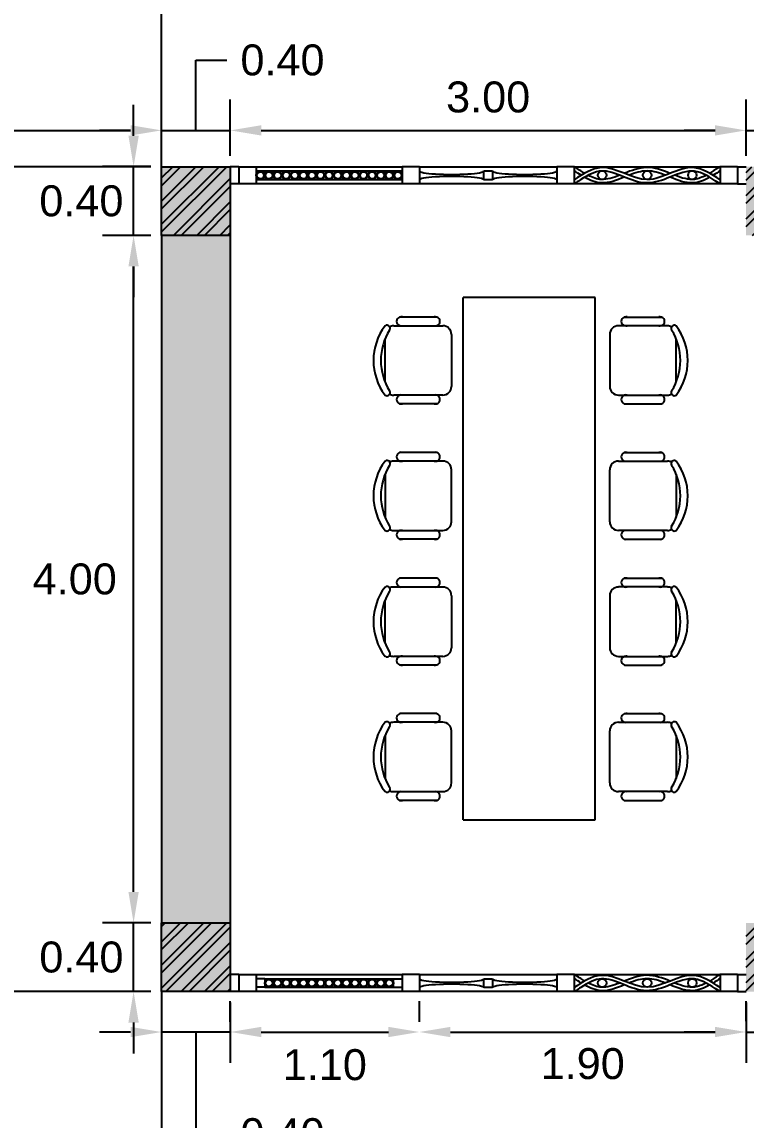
# Model space of a CAD drawing. Header units: millimetres. Extents: x 3409 to 3822, y 896 to 1108.
# Drawn here: x 3433.96 to 3438.17, y 1079.38 to 1085.77 of the extents above; entities that cross this region are included whole.
import ezdxf

# ---------------------------------------------------------------- set-up
doc = ezdxf.new("R2010")
doc.units = ezdxf.units.MM
for name, color, linetype in [('a-epipla', 8, 'Continuous'), ('a-toixoi', 5, 'Continuous'), ('diakekomenes', 9, 'Continuous'), ('DS_ST_quote 1_50', 7, 'Continuous'), ('Layer1', 5, 'Continuous'), ('ypostilwmata', 232, 'Continuous')]:
    doc.layers.add(name, color=color, linetype=linetype)
doc.styles.get("Standard").update_dxf_attribs({"font": 'arial.ttf'})
doc.dimstyles.get("Standard").update_dxf_attribs({"dimtxt": 0.18, "dimasz": 0.18, "dimexe": 0.18, "dimexo": 0.0625, "dimgap": 0.09, "dimtad": 0, "dimtih": 1, "dimtoh": 1, "dimdec": 4, "dimzin": 0, "dimdsep": 46, "dimtxsty": 'Standard', "dimcen": 0.09, "dimadec": 0, "dimazin": 0, "dimtfac": 1, "dimtdec": 4, "dimtofl": 0, "dimtmove": 0, "dimatfit": 3, "dimfxl": 1, "dimtolj": 1, "dimtzin": 0, "dimarcsym": 0})

# ---------------------------------------------------------------- blocks, each defined once
blk = doc.blocks.new('*D36')
at = {"layer": 'Defpoints', "color": 0, "transparency": 16777216}
for p in [(3434.774, 1085.1424), (3431.774, 1084.9311), (3434.774, 1084.9311)]:
    blk.add_point(p, dxfattribs=at)
at = {"layer": 'DS_ST_quote 1_50', "color": 0, "lineweight": -2, "transparency": 16777216}
for p, q in [((3431.774, 1084.9936), (3431.774, 1085.3224)), ((3434.774, 1084.9936), (3434.774, 1085.3224)), ((3431.954, 1085.1424), (3434.594, 1085.1424))]:
    blk.add_line(p, q, dxfattribs=at)
at = {"layer": 'DS_ST_quote 1_50', "color": 0, "transparency": 16777216}
for points in [[(3431.954, 1085.1724), (3431.954, 1085.1124), (3431.774, 1085.1424)], [(3434.594, 1085.1724), (3434.594, 1085.1124), (3434.774, 1085.1424)]]:
    blk.add_solid(points, dxfattribs=at)
at = {"layer": 'DS_ST_quote 1_50', "color": 0, "transparency": 16777216, "insert": (3433.274, 1085.3391), "char_height": 0.18, "attachment_point": 5}
blk.add_mtext('\\A1;3.00', dxfattribs=at)
blk = doc.blocks.new('*D37')
at = {"layer": 'Defpoints', "color": 0, "transparency": 16777216}
for p in [(3435.174, 1085.1424), (3434.774, 1084.9311), (3435.174, 1084.9311)]:
    blk.add_point(p, dxfattribs=at)
at = {"layer": 'DS_ST_quote 1_50', "color": 0, "lineweight": -2, "transparency": 16777216}
for p, q in [((3434.974, 1085.1424), (3434.974, 1085.5512)), ((3434.974, 1085.5512), (3435.154, 1085.5512)), ((3434.774, 1084.9936), (3434.774, 1085.3224)), ((3435.174, 1084.9936), (3435.174, 1085.3224)), ((3434.594, 1085.1424), (3434.414, 1085.1424)), ((3434.774, 1085.1424), (3435.174, 1085.1424)), ((3435.354, 1085.1424), (3435.534, 1085.1424))]:
    blk.add_line(p, q, dxfattribs=at)
at = {"layer": 'DS_ST_quote 1_50', "color": 0, "transparency": 16777216}
for points in [[(3434.594, 1085.1724), (3434.594, 1085.1124), (3434.774, 1085.1424)], [(3435.354, 1085.1724), (3435.354, 1085.1124), (3435.174, 1085.1424)]]:
    blk.add_solid(points, dxfattribs=at)
at = {"layer": 'DS_ST_quote 1_50', "color": 0, "transparency": 16777216, "insert": (3435.4775, 1085.5512), "char_height": 0.18, "attachment_point": 5}
blk.add_mtext('\\A1;0.40', dxfattribs=at)
blk = doc.blocks.new('*D38')
at = {"layer": 'Defpoints', "color": 0, "transparency": 16777216}
for p in [(3438.174, 1085.1424), (3435.174, 1084.9311), (3438.174, 1084.9311)]:
    blk.add_point(p, dxfattribs=at)
at = {"layer": 'DS_ST_quote 1_50', "color": 0, "lineweight": -2, "transparency": 16777216}
for p, q in [((3435.174, 1084.9936), (3435.174, 1085.3224)), ((3438.174, 1084.9936), (3438.174, 1085.3224)), ((3435.354, 1085.1424), (3437.994, 1085.1424))]:
    blk.add_line(p, q, dxfattribs=at)
at = {"layer": 'DS_ST_quote 1_50', "color": 0, "transparency": 16777216}
for points in [[(3435.354, 1085.1724), (3435.354, 1085.1124), (3435.174, 1085.1424)], [(3437.994, 1085.1724), (3437.994, 1085.1124), (3438.174, 1085.1424)]]:
    blk.add_solid(points, dxfattribs=at)
at = {"layer": 'DS_ST_quote 1_50', "color": 0, "transparency": 16777216, "insert": (3436.674, 1085.3356), "char_height": 0.18, "attachment_point": 5}
blk.add_mtext('\\A1;3.00', dxfattribs=at)
blk = doc.blocks.new('*D39')
at = {"layer": 'Defpoints', "color": 0, "transparency": 16777216}
for p in [(3438.574, 1085.1424), (3438.174, 1084.9311), (3438.574, 1084.9311)]:
    blk.add_point(p, dxfattribs=at)
at = {"layer": 'DS_ST_quote 1_50', "color": 0, "lineweight": -2, "transparency": 16777216}
for p, q in [((3438.374, 1085.1424), (3438.374, 1085.5512)), ((3438.374, 1085.5512), (3438.554, 1085.5512)), ((3438.174, 1084.9936), (3438.174, 1085.3224)), ((3438.574, 1084.9936), (3438.574, 1085.3224)), ((3437.994, 1085.1424), (3437.814, 1085.1424)), ((3438.174, 1085.1424), (3438.574, 1085.1424)), ((3438.754, 1085.1424), (3438.934, 1085.1424))]:
    blk.add_line(p, q, dxfattribs=at)
at = {"layer": 'DS_ST_quote 1_50', "color": 0, "transparency": 16777216}
for points in [[(3437.994, 1085.1724), (3437.994, 1085.1124), (3438.174, 1085.1424)], [(3438.754, 1085.1724), (3438.754, 1085.1124), (3438.574, 1085.1424)]]:
    blk.add_solid(points, dxfattribs=at)
at = {"layer": 'DS_ST_quote 1_50', "color": 0, "transparency": 16777216, "insert": (3438.8775, 1085.5512), "char_height": 0.18, "attachment_point": 5}
blk.add_mtext('\\A1;0.40', dxfattribs=at)
blk = doc.blocks.new('*D77')
at = {"layer": 'Defpoints', "color": 0, "transparency": 16777216}
for p in [(3438.174, 1080.1311), (3438.574, 1080.1311), (3438.574, 1079.8959)]:
    blk.add_point(p, dxfattribs=at)
at = {"layer": 'DS_ST_quote 1_50', "color": 0, "lineweight": -2, "transparency": 16777216}
for p, q in [((3438.174, 1080.0686), (3438.174, 1079.7159)), ((3438.574, 1080.0686), (3438.574, 1079.7159)), ((3437.994, 1079.8959), (3437.814, 1079.8959)), ((3438.174, 1079.8959), (3438.574, 1079.8959)), ((3438.374, 1079.8959), (3438.374, 1079.3033)), ((3438.754, 1079.8959), (3438.934, 1079.8959)), ((3438.374, 1079.3033), (3438.554, 1079.3033))]:
    blk.add_line(p, q, dxfattribs=at)
at = {"layer": 'DS_ST_quote 1_50', "color": 0, "transparency": 16777216}
for points in [[(3437.994, 1079.9259), (3437.994, 1079.8659), (3438.174, 1079.8959)], [(3438.754, 1079.9259), (3438.754, 1079.8659), (3438.574, 1079.8959)]]:
    blk.add_solid(points, dxfattribs=at)
at = {"layer": 'DS_ST_quote 1_50', "color": 0, "transparency": 16777216, "insert": (3438.8775, 1079.3033), "char_height": 0.18, "attachment_point": 5}
blk.add_mtext('\\A1;0.40', dxfattribs=at)
blk = doc.blocks.new('*D84')
at = {"layer": 'Defpoints', "color": 0, "transparency": 16777216}
for p in [(3434.774, 1080.1311), (3435.174, 1080.1311), (3434.774, 1079.8959)]:
    blk.add_point(p, dxfattribs=at)
at = {"layer": 'DS_ST_quote 1_50', "color": 0, "lineweight": -2, "transparency": 16777216}
for p, q in [((3434.774, 1080.0686), (3434.774, 1079.7159)), ((3435.174, 1080.0686), (3435.174, 1079.7159)), ((3434.594, 1079.8959), (3434.414, 1079.8959)), ((3435.174, 1079.8959), (3434.774, 1079.8959)), ((3434.974, 1079.8959), (3434.974, 1079.3033)), ((3435.354, 1079.8959), (3435.534, 1079.8959)), ((3434.974, 1079.3033), (3435.154, 1079.3033))]:
    blk.add_line(p, q, dxfattribs=at)
at = {"layer": 'DS_ST_quote 1_50', "color": 0, "transparency": 16777216}
for points in [[(3434.594, 1079.9259), (3434.594, 1079.8659), (3434.774, 1079.8959)], [(3435.354, 1079.9259), (3435.354, 1079.8659), (3435.174, 1079.8959)]]:
    blk.add_solid(points, dxfattribs=at)
at = {"layer": 'DS_ST_quote 1_50', "color": 0, "transparency": 16777216, "insert": (3435.4775, 1079.3033), "char_height": 0.18, "attachment_point": 5}
blk.add_mtext('\\A1;0.40', dxfattribs=at)
blk = doc.blocks.new('*D85')
at = {"layer": 'Defpoints', "color": 0, "transparency": 16777216}
for p in [(3435.174, 1079.8923), (3436.274, 1079.8959), (3436.274, 1079.8923)]:
    blk.add_point(p, dxfattribs=at)
at = {"layer": 'DS_ST_quote 1_50', "color": 0, "lineweight": -2, "transparency": 16777216}
for p, q in [((3435.174, 1079.9548), (3435.174, 1080.0759)), ((3436.274, 1079.9548), (3436.274, 1080.0759)), ((3435.354, 1079.8959), (3436.094, 1079.8959))]:
    blk.add_line(p, q, dxfattribs=at)
at = {"layer": 'DS_ST_quote 1_50', "color": 0, "transparency": 16777216}
for points in [[(3435.354, 1079.9259), (3435.354, 1079.8659), (3435.174, 1079.8959)], [(3436.094, 1079.9259), (3436.094, 1079.8659), (3436.274, 1079.8959)]]:
    blk.add_solid(points, dxfattribs=at)
at = {"layer": 'DS_ST_quote 1_50', "color": 0, "transparency": 16777216, "insert": (3435.724, 1079.7048), "char_height": 0.18, "attachment_point": 5}
blk.add_mtext('\\A1;1.10', dxfattribs=at)
blk = doc.blocks.new('*D86')
at = {"layer": 'Defpoints', "color": 0, "transparency": 16777216}
for p in [(3436.274, 1079.8923), (3438.174, 1079.8959), (3438.174, 1079.8959)]:
    blk.add_point(p, dxfattribs=at)
at = {"layer": 'DS_ST_quote 1_50', "color": 0, "lineweight": -2, "transparency": 16777216}
for p, q in [((3436.274, 1079.9548), (3436.274, 1080.0759)), ((3438.174, 1079.9584), (3438.174, 1080.0759)), ((3436.454, 1079.8959), (3437.994, 1079.8959))]:
    blk.add_line(p, q, dxfattribs=at)
at = {"layer": 'DS_ST_quote 1_50', "color": 0, "transparency": 16777216}
for points in [[(3436.454, 1079.9259), (3436.454, 1079.8659), (3436.274, 1079.8959)], [(3437.994, 1079.9259), (3437.994, 1079.8659), (3438.174, 1079.8959)]]:
    blk.add_solid(points, dxfattribs=at)
at = {"layer": 'DS_ST_quote 1_50', "color": 0, "transparency": 16777216, "insert": (3437.224, 1079.711), "char_height": 0.18, "attachment_point": 5}
blk.add_mtext('\\A1;1.90', dxfattribs=at)
blk = doc.blocks.new('*D128')
at = {"layer": 'Defpoints', "color": 0, "transparency": 16777216}
for p in [(3434.6114, 1084.5312), (3434.774, 1084.5312), (3434.774, 1080.5312)]:
    blk.add_point(p, dxfattribs=at)
at = {"layer": 'DS_ST_quote 1_50', "color": 0, "lineweight": -2, "transparency": 16777216}
for p, q in [((3434.7115, 1084.5312), (3434.4314, 1084.5312)), ((3434.6114, 1080.7112), (3434.6114, 1084.3512)), ((3434.7115, 1080.5312), (3434.4314, 1080.5312))]:
    blk.add_line(p, q, dxfattribs=at)
at = {"layer": 'DS_ST_quote 1_50', "color": 0, "transparency": 16777216}
for points in [[(3434.5814, 1084.3512), (3434.6414, 1084.3512), (3434.6114, 1084.5312)], [(3434.5814, 1080.7112), (3434.6414, 1080.7112), (3434.6114, 1080.5312)]]:
    blk.add_solid(points, dxfattribs=at)
at = {"layer": 'DS_ST_quote 1_50', "color": 0, "transparency": 16777216, "insert": (3434.269, 1082.5312), "char_height": 0.18, "attachment_point": 5}
blk.add_mtext('\\A1;4.00', dxfattribs=at)
blk = doc.blocks.new('*D127')
at = {"layer": 'Defpoints', "color": 0, "transparency": 16777216}
for p in [(3434.6114, 1084.9312), (3434.774, 1084.9312), (3434.774, 1084.5312)]:
    blk.add_point(p, dxfattribs=at)
at = {"layer": 'DS_ST_quote 1_50', "color": 0, "lineweight": -2, "transparency": 16777216}
for p, q in [((3434.6114, 1085.1112), (3434.6114, 1085.2912)), ((3434.7115, 1084.9312), (3434.4314, 1084.9312)), ((3434.6114, 1084.5312), (3434.6114, 1084.9312)), ((3434.7115, 1084.5312), (3434.4314, 1084.5312)), ((3434.6114, 1084.3512), (3434.6114, 1084.1712))]:
    blk.add_line(p, q, dxfattribs=at)
at = {"layer": 'DS_ST_quote 1_50', "color": 0, "transparency": 16777216}
for points in [[(3434.5814, 1085.1112), (3434.6414, 1085.1112), (3434.6114, 1084.9312)], [(3434.5814, 1084.3512), (3434.6414, 1084.3512), (3434.6114, 1084.5312)]]:
    blk.add_solid(points, dxfattribs=at)
at = {"layer": 'DS_ST_quote 1_50', "color": 0, "transparency": 16777216, "insert": (3434.3076, 1084.7312), "char_height": 0.18, "attachment_point": 5}
blk.add_mtext('\\A1;0.40', dxfattribs=at)
blk = doc.blocks.new('*D126')
at = {"layer": 'Defpoints', "color": 0, "transparency": 16777216}
for p in [(3434.6114, 1080.5312), (3434.774, 1080.5312), (3434.774, 1080.1312)]:
    blk.add_point(p, dxfattribs=at)
at = {"layer": 'DS_ST_quote 1_50', "color": 0, "lineweight": -2, "transparency": 16777216}
for p, q in [((3434.6114, 1080.7112), (3434.6114, 1080.8912)), ((3434.7115, 1080.5312), (3434.4314, 1080.5312)), ((3434.6114, 1080.1312), (3434.6114, 1080.5312)), ((3434.7115, 1080.1312), (3434.4314, 1080.1312)), ((3434.6114, 1079.9512), (3434.6114, 1079.7712))]:
    blk.add_line(p, q, dxfattribs=at)
at = {"layer": 'DS_ST_quote 1_50', "color": 0, "transparency": 16777216}
for points in [[(3434.5814, 1080.7112), (3434.6414, 1080.7112), (3434.6114, 1080.5312)], [(3434.5814, 1079.9512), (3434.6414, 1079.9512), (3434.6114, 1080.1312)]]:
    blk.add_solid(points, dxfattribs=at)
at = {"layer": 'DS_ST_quote 1_50', "color": 0, "transparency": 16777216, "insert": (3434.3076, 1080.3312), "char_height": 0.18, "attachment_point": 5}
blk.add_mtext('\\A1;0.40', dxfattribs=at)
blk = doc.blocks.new('*D140')
at = {"layer": 'Defpoints', "color": 0, "transparency": 16777216}
for p in [(3433.6558, 1084.9311), (3434.774, 1084.9311), (3434.774, 1080.1312)]:
    blk.add_point(p, dxfattribs=at)
at = {"layer": 'DS_ST_quote 1_50', "color": 0, "lineweight": -2, "transparency": 16777216}
for p, q in [((3434.7115, 1084.9311), (3433.4758, 1084.9311)), ((3433.6558, 1084.7511), (3433.6558, 1082.7131)), ((3433.6558, 1080.3112), (3433.6558, 1082.3493)), ((3434.7115, 1080.1312), (3433.4758, 1080.1312))]:
    blk.add_line(p, q, dxfattribs=at)
at = {"layer": 'DS_ST_quote 1_50', "color": 0, "transparency": 16777216}
for points in [[(3433.6258, 1084.7511), (3433.6858, 1084.7511), (3433.6558, 1084.9311)], [(3433.6258, 1080.3112), (3433.6858, 1080.3112), (3433.6558, 1080.1312)]]:
    blk.add_solid(points, dxfattribs=at)
at = {"layer": 'DS_ST_quote 1_50', "color": 0, "transparency": 16777216, "insert": (3433.6558, 1082.5312), "char_height": 0.18, "attachment_point": 5}
blk.add_mtext('\\A1;4.80', dxfattribs=at)
blk = doc.blocks.new('*D143')
at = {"layer": 'Defpoints', "color": 0, "transparency": 16777216}
for p in [(3434.774, 1080.1312), (3445.374, 1080.1311), (3445.374, 1078.682)]:
    blk.add_point(p, dxfattribs=at)
at = {"layer": 'DS_ST_quote 1_50', "color": 0, "lineweight": -2, "transparency": 16777216}
for p, q in [((3434.774, 1080.0687), (3434.774, 1078.502)), ((3445.374, 1080.0686), (3445.374, 1078.502)), ((3434.954, 1078.682), (3439.6891, 1078.682)), ((3445.194, 1078.682), (3440.459, 1078.682))]:
    blk.add_line(p, q, dxfattribs=at)
at = {"layer": 'DS_ST_quote 1_50', "color": 0, "transparency": 16777216}
for points in [[(3434.954, 1078.712), (3434.954, 1078.652), (3434.774, 1078.682)], [(3445.194, 1078.712), (3445.194, 1078.652), (3445.374, 1078.682)]]:
    blk.add_solid(points, dxfattribs=at)
at = {"layer": 'DS_ST_quote 1_50', "color": 0, "transparency": 16777216, "insert": (3440.074, 1078.682), "char_height": 0.18, "attachment_point": 5}
blk.add_mtext('\\A1;10.60', dxfattribs=at)

msp = doc.modelspace()

# ---------------------------------------------------------------- hatches: boundary and pattern name
at = {"layer": 'a-epipla'}
h = msp.add_hatch(dxfattribs=at)
h.set_pattern_fill('ANSI32', color=256, scale=0.01)
h.paths.add_polyline_path([(3418.174, 1084.9311), (3417.774, 1084.9311), (3417.774, 1084.5311), (3418.174, 1084.5311)])
h.paths.add_polyline_path([(3421.574, 1084.9311), (3421.174, 1084.9311), (3421.174, 1084.5311), (3421.574, 1084.5311)])
h.paths.add_polyline_path([(3424.974, 1084.9311), (3424.574, 1084.9311), (3424.574, 1084.5311), (3424.974, 1084.5311)])
h.paths.add_polyline_path([(3428.374, 1084.9311), (3427.974, 1084.9311), (3427.974, 1084.5311), (3428.374, 1084.5311)])
h.paths.add_polyline_path([(3431.774, 1084.9311), (3431.374, 1084.9311), (3431.374, 1084.5311), (3431.774, 1084.5311)])
h.paths.add_polyline_path([(3431.774, 1080.5312), (3431.374, 1080.5312), (3431.374, 1080.1312), (3431.774, 1080.1312)])
h.paths.add_polyline_path([(3428.374, 1080.5311), (3427.974, 1080.5311), (3427.974, 1080.1311), (3428.374, 1080.1311)])
h.paths.add_polyline_path([(3424.974, 1080.5311), (3424.574, 1080.5311), (3424.574, 1080.1311), (3424.974, 1080.1311)])
h.paths.add_polyline_path([(3421.574, 1080.5311), (3421.174, 1080.5311), (3421.174, 1080.1311), (3421.574, 1080.1311)])
h.paths.add_polyline_path([(3418.174, 1080.5311), (3417.774, 1080.5311), (3417.774, 1080.1311), (3418.174, 1080.1311)])
h.paths.add_polyline_path([(3435.174, 1084.9311), (3434.774, 1084.9311), (3434.774, 1084.5311), (3435.174, 1084.5311)])
h.paths.add_polyline_path([(3438.574, 1084.9311), (3438.174, 1084.9311), (3438.174, 1084.5311), (3438.574, 1084.5311)])
h.paths.add_polyline_path([(3441.974, 1084.9311), (3441.574, 1084.9311), (3441.574, 1084.5311), (3441.974, 1084.5311)])
h.paths.add_polyline_path([(3445.374, 1084.9311), (3444.974, 1084.9311), (3444.974, 1084.5311), (3445.374, 1084.5311)])
h.paths.add_polyline_path([(3445.374, 1080.5311), (3444.974, 1080.5311), (3444.974, 1080.1311), (3445.374, 1080.1311)])
h.paths.add_polyline_path([(3441.974, 1080.5311), (3441.574, 1080.5311), (3441.574, 1080.1311), (3441.974, 1080.1311)])
h.paths.add_polyline_path([(3438.574, 1080.5311), (3438.174, 1080.5311), (3438.174, 1080.1311), (3438.574, 1080.1311)])
h.paths.add_polyline_path([(3435.174, 1080.5312), (3434.774, 1080.5312), (3434.774, 1080.1312), (3435.174, 1080.1312)])
h.paths.add_polyline_path([(3451.774, 1084.9311), (3451.374, 1084.9311), (3451.374, 1084.5311), (3451.774, 1084.5311)])
h.paths.add_polyline_path([(3455.174, 1084.9311), (3454.774, 1084.9311), (3454.774, 1084.5311), (3455.174, 1084.5311)])
h.paths.add_polyline_path([(3458.574, 1084.9311), (3458.174, 1084.9311), (3458.174, 1084.5311), (3458.574, 1084.5311)])
h.paths.add_polyline_path([(3461.974, 1084.9311), (3461.574, 1084.9311), (3461.574, 1084.5311), (3461.974, 1084.5311)])
h.paths.add_polyline_path([(3451.774, 1080.5311), (3451.374, 1080.5311), (3451.374, 1080.1311), (3451.774, 1080.1311)])
h.paths.add_polyline_path([(3455.174, 1080.5311), (3454.774, 1080.5311), (3454.774, 1080.1311), (3455.174, 1080.1311)])
h.paths.add_polyline_path([(3458.574, 1080.5311), (3458.174, 1080.5311), (3458.174, 1080.1311), (3458.574, 1080.1311)])
h.paths.add_polyline_path([(3461.974, 1080.5312), (3461.574, 1080.5312), (3461.574, 1080.1312), (3461.974, 1080.1312)])
h.paths.add_polyline_path([(3465.374, 1084.9311), (3464.974, 1084.9311), (3464.974, 1084.5311), (3465.374, 1084.5311)])
h.paths.add_polyline_path([(3468.774, 1084.9311), (3468.374, 1084.9311), (3468.374, 1084.5311), (3468.774, 1084.5311)])
h.paths.add_polyline_path([(3472.174, 1084.9311), (3471.774, 1084.9311), (3471.774, 1084.5311), (3472.174, 1084.5311)])
h.paths.add_polyline_path([(3475.574, 1084.9311), (3475.174, 1084.9311), (3475.174, 1084.5311), (3475.574, 1084.5311)])
h.paths.add_polyline_path([(3478.974, 1084.9311), (3478.574, 1084.9311), (3478.574, 1084.5311), (3478.974, 1084.5311)])
h.paths.add_polyline_path([(3478.974, 1080.5311), (3478.574, 1080.5311), (3478.574, 1080.1311), (3478.974, 1080.1311)])
h.paths.add_polyline_path([(3475.574, 1080.5311), (3475.174, 1080.5311), (3475.174, 1080.1311), (3475.574, 1080.1311)])
h.paths.add_polyline_path([(3472.174, 1080.5311), (3471.774, 1080.5311), (3471.774, 1080.1311), (3472.174, 1080.1311)])
h.paths.add_polyline_path([(3468.774, 1080.5311), (3468.374, 1080.5311), (3468.374, 1080.1311), (3468.774, 1080.1311)])
h.paths.add_polyline_path([(3465.374, 1080.5312), (3464.974, 1080.5312), (3464.974, 1080.1312), (3465.374, 1080.1312)])
h = msp.add_hatch(dxfattribs=at)
h.set_pattern_fill('AR-CONC', color=256, scale=0.00088)
h.paths.add_polyline_path([(3418.174, 1084.9311), (3417.774, 1084.9311), (3417.774, 1084.5311), (3418.174, 1084.5311)])
h.paths.add_polyline_path([(3421.574, 1084.9311), (3421.174, 1084.9311), (3421.174, 1084.5311), (3421.574, 1084.5311)])
h.paths.add_polyline_path([(3418.174, 1080.5311), (3417.774, 1080.5311), (3417.774, 1080.1311), (3418.174, 1080.1311)])
h.paths.add_polyline_path([(3421.574, 1080.5311), (3421.174, 1080.5311), (3421.174, 1080.1311), (3421.574, 1080.1311)])
h.paths.add_polyline_path([(3424.974, 1084.9311), (3424.574, 1084.9311), (3424.574, 1084.5311), (3424.974, 1084.5311)])
h.paths.add_polyline_path([(3424.974, 1080.5311), (3424.574, 1080.5311), (3424.574, 1080.1311), (3424.974, 1080.1311)])
h.paths.add_polyline_path([(3428.374, 1080.5311), (3427.974, 1080.5311), (3427.974, 1080.1311), (3428.374, 1080.1311)])
h.paths.add_polyline_path([(3428.374, 1084.9311), (3427.974, 1084.9311), (3427.974, 1084.5311), (3428.374, 1084.5311)])
h.paths.add_polyline_path([(3431.774, 1084.9311), (3431.374, 1084.9311), (3431.374, 1084.5311), (3431.774, 1084.5311)])
h.paths.add_polyline_path([(3431.774, 1080.5312), (3431.374, 1080.5312), (3431.374, 1080.1312), (3431.774, 1080.1312)])
h.paths.add_polyline_path([(3435.174, 1080.5312), (3434.774, 1080.5312), (3434.774, 1080.1312), (3435.174, 1080.1312)])
h.paths.add_polyline_path([(3435.174, 1084.9311), (3434.774, 1084.9311), (3434.774, 1084.5311), (3435.174, 1084.5311)])
h.paths.add_polyline_path([(3438.574, 1084.9311), (3438.174, 1084.9311), (3438.174, 1084.5311), (3438.574, 1084.5311)])
h.paths.add_polyline_path([(3438.574, 1080.5311), (3438.174, 1080.5311), (3438.174, 1080.1311), (3438.574, 1080.1311)])
h.paths.add_polyline_path([(3441.974, 1084.9311), (3441.574, 1084.9311), (3441.574, 1084.5311), (3441.974, 1084.5311)])
h.paths.add_polyline_path([(3441.974, 1080.5311), (3441.574, 1080.5311), (3441.574, 1080.1311), (3441.974, 1080.1311)])
h.paths.add_polyline_path([(3445.374, 1084.9311), (3444.974, 1084.9311), (3444.974, 1084.5311), (3445.374, 1084.5311)])
h.paths.add_polyline_path([(3445.374, 1080.5311), (3444.974, 1080.5311), (3444.974, 1080.1311), (3445.374, 1080.1311)])
h.paths.add_polyline_path([(3451.774, 1084.9311), (3451.374, 1084.9311), (3451.374, 1084.5311), (3451.774, 1084.5311)])
h.paths.add_polyline_path([(3455.174, 1084.9311), (3454.774, 1084.9311), (3454.774, 1084.5311), (3455.174, 1084.5311)])
h.paths.add_polyline_path([(3451.774, 1080.5311), (3451.374, 1080.5311), (3451.374, 1080.1311), (3451.774, 1080.1311)])
h.paths.add_polyline_path([(3455.174, 1080.5311), (3454.774, 1080.5311), (3454.774, 1080.1311), (3455.174, 1080.1311)])
h.paths.add_polyline_path([(3458.574, 1084.9311), (3458.174, 1084.9311), (3458.174, 1084.5311), (3458.574, 1084.5311)])
h.paths.add_polyline_path([(3458.574, 1080.5311), (3458.174, 1080.5311), (3458.174, 1080.1311), (3458.574, 1080.1311)])
h.paths.add_polyline_path([(3461.974, 1084.9311), (3461.574, 1084.9311), (3461.574, 1084.5311), (3461.974, 1084.5311)])
h.paths.add_polyline_path([(3461.974, 1080.5312), (3461.574, 1080.5312), (3461.574, 1080.1312), (3461.974, 1080.1312)])
h.paths.add_polyline_path([(3465.374, 1084.9311), (3464.974, 1084.9311), (3464.974, 1084.5311), (3465.374, 1084.5311)])
h.paths.add_polyline_path([(3465.374, 1080.5312), (3464.974, 1080.5312), (3464.974, 1080.1312), (3465.374, 1080.1312)])
h.paths.add_polyline_path([(3468.774, 1084.9311), (3468.374, 1084.9311), (3468.374, 1084.5311), (3468.774, 1084.5311)])
h.paths.add_polyline_path([(3468.774, 1080.5311), (3468.374, 1080.5311), (3468.374, 1080.1311), (3468.774, 1080.1311)])
h.paths.add_polyline_path([(3472.174, 1084.9311), (3471.774, 1084.9311), (3471.774, 1084.5311), (3472.174, 1084.5311)])
h.paths.add_polyline_path([(3472.174, 1080.5311), (3471.774, 1080.5311), (3471.774, 1080.1311), (3472.174, 1080.1311)])
h.paths.add_polyline_path([(3475.574, 1084.9311), (3475.174, 1084.9311), (3475.174, 1084.5311), (3475.574, 1084.5311)])
h.paths.add_polyline_path([(3475.574, 1080.5311), (3475.174, 1080.5311), (3475.174, 1080.1311), (3475.574, 1080.1311)])
h.paths.add_polyline_path([(3478.974, 1080.5311), (3478.574, 1080.5311), (3478.574, 1080.1311), (3478.974, 1080.1311)])
h.paths.add_polyline_path([(3478.974, 1084.9311), (3478.574, 1084.9311), (3478.574, 1084.5311), (3478.974, 1084.5311)])
at = {"layer": 'Layer1'}
h = msp.add_hatch(color=256, dxfattribs=at)
h.dxf.hatch_style = 1
h.paths.add_polyline_path([(3414.874, 1078.1311), (3415.474, 1078.1311), (3415.474, 1087.6311), (3431.774, 1087.6311), (3431.774, 1088.2311), (3414.874, 1088.2311)])
h.paths.add_polyline_path([(3417.974, 1082.4311), (3421.174, 1082.4311), (3421.174, 1082.6311), (3417.974, 1082.6311), (3417.974, 1083.5811), (3419.4908, 1083.5811), (3419.4908, 1083.7811), (3417.974, 1083.7811), (3417.974, 1084.5311), (3417.774, 1084.5311), (3417.774, 1080.5311), (3417.974, 1080.5311), (3417.974, 1081.2811), (3419.4908, 1081.2811), (3419.4908, 1081.4811), (3417.974, 1081.4811)], flags=17)
h.paths.add_polyline_path([(3419.4908, 1084.7311), (3419.4908, 1084.9311), (3418.174, 1084.9311), (3418.174, 1084.7311)], flags=17)
h.paths.add_polyline_path([(3421.174, 1084.7311), (3421.174, 1084.9311), (3420.4934, 1084.9311), (3420.4934, 1084.7311)], flags=17)
h.paths.add_polyline_path([(3418.174, 1080.3311), (3418.174, 1080.1311), (3419.4907, 1080.1311), (3419.4908, 1080.3311)], flags=17)
h.paths.add_polyline_path([(3420.4934, 1080.3311), (3420.4933, 1080.1311), (3421.174, 1080.1311), (3421.174, 1080.3311)], flags=17)
h.paths.add_polyline_path([(3421.574, 1084.5311), (3421.174, 1084.5311), (3421.174, 1080.5311), (3421.574, 1080.5311)], flags=17)
h.paths.add_polyline_path([(3431.374, 1080.5312), (3431.774, 1080.5312), (3431.774, 1084.5311), (3431.374, 1084.5311)])
h.paths.add_polyline_path([(3435.174, 1084.5311), (3434.774, 1084.5311), (3434.774, 1080.5312), (3435.174, 1080.5312)])
h.paths.add_polyline_path([(3445.374, 1084.5311), (3444.974, 1084.5311), (3444.974, 1080.6623), (3444.974, 1080.5311), (3445.374, 1080.5311)])
h.paths.add_polyline_path([(3451.374, 1080.5311), (3451.774, 1080.5311), (3451.774, 1084.5311), (3451.374, 1084.5311)])

# ---------------------------------------------------------------- linework, layer by layer
at = {"layer": 'a-epipla'}
for p, q in [((3434.774, 1084.9311), (3434.774, 1089.5911)), ((3435.224, 1084.9311), (3435.174, 1084.9311)), ((3435.224, 1084.9311), (3435.224, 1084.8311)), ((3435.224, 1084.9311), (3435.324, 1084.9311)), ((3435.324, 1084.9311), (3436.174, 1084.9311)), ((3435.324, 1084.9311), (3435.324, 1084.8311)), ((3435.324, 1084.9061), (3436.174, 1084.9061)), ((3436.174, 1084.9311), (3436.174, 1084.8311)), ((3436.274, 1084.9311), (3436.174, 1084.9311)), ((3436.274, 1084.9311), (3437.074, 1084.9311)), ((3436.274, 1084.9311), (3436.274, 1084.8311)), ((3436.649, 1084.8561), (3436.649, 1084.9061)), ((3436.649, 1084.9061), (3436.699, 1084.9061)), ((3436.699, 1084.9061), (3436.699, 1084.8561)), ((3437.074, 1084.9311), (3437.074, 1084.8311)), ((3437.174, 1084.9311), (3437.074, 1084.9311)), ((3437.174, 1084.9311), (3438.024, 1084.9311)), ((3437.174, 1084.9311), (3437.174, 1084.8311)), ((3438.024, 1084.9311), (3438.024, 1084.8311)), ((3438.124, 1084.9311), (3438.024, 1084.9311)), ((3438.124, 1084.9311), (3438.124, 1084.8311)), ((3438.124, 1084.9311), (3438.174, 1084.9311)), ((3435.224, 1084.8311), (3435.174, 1084.8311)), ((3435.324, 1084.8311), (3435.224, 1084.8311)), ((3435.324, 1084.8561), (3436.174, 1084.8561)), ((3436.174, 1084.8311), (3435.324, 1084.8311)), ((3436.274, 1084.8311), (3436.174, 1084.8311)), ((3437.074, 1084.8311), (3436.274, 1084.8311)), ((3436.649, 1084.8561), (3436.699, 1084.8561)), ((3437.174, 1084.8311), (3437.074, 1084.8311)), ((3438.024, 1084.8311), (3437.174, 1084.8311)), ((3438.124, 1084.8311), (3438.024, 1084.8311)), ((3438.124, 1084.8311), (3438.174, 1084.8311)), ((3437.2965, 1082.6499), (3437.2965, 1084.1698)), ((3437.2965, 1081.13), (3437.2965, 1082.6499)), ((3436.5287, 1081.13), (3437.2965, 1081.13)), ((3435.224, 1080.2311), (3435.174, 1080.2311)), ((3435.224, 1080.2311), (3435.224, 1080.1311)), ((3435.224, 1080.2311), (3435.324, 1080.2311)), ((3435.324, 1080.2311), (3436.174, 1080.2311)), ((3435.324, 1080.2311), (3435.324, 1080.1311)), ((3436.174, 1080.2311), (3436.174, 1080.1311)), ((3436.274, 1080.2311), (3436.174, 1080.2311)), ((3436.274, 1080.2311), (3437.074, 1080.2311)), ((3436.274, 1080.2311), (3436.274, 1080.1311)), ((3437.074, 1080.2311), (3437.074, 1080.1311)), ((3437.174, 1080.2311), (3437.074, 1080.2311)), ((3437.174, 1080.2311), (3438.024, 1080.2311)), ((3437.174, 1080.2311), (3437.174, 1080.1311)), ((3438.024, 1080.2311), (3438.024, 1080.1311)), ((3438.124, 1080.2311), (3438.024, 1080.2311)), ((3438.124, 1080.2311), (3438.124, 1080.1311)), ((3438.124, 1080.2311), (3438.174, 1080.2311)), ((3435.374, 1080.2061), (3435.324, 1080.2061)), ((3435.374, 1080.1561), (3435.324, 1080.1561)), ((3435.374, 1080.2061), (3436.124, 1080.2061)), ((3435.374, 1080.2061), (3435.374, 1080.1561)), ((3435.374, 1080.1561), (3436.124, 1080.1561)), ((3436.124, 1080.1561), (3436.124, 1080.2061)), ((3436.124, 1080.2061), (3436.174, 1080.2061)), ((3436.124, 1080.1561), (3436.174, 1080.1561)), ((3436.649, 1080.1561), (3436.649, 1080.2061)), ((3436.649, 1080.2061), (3436.699, 1080.2061)), ((3436.649, 1080.1561), (3436.699, 1080.1561)), ((3436.699, 1080.2061), (3436.699, 1080.1561)), ((3435.224, 1080.1311), (3435.174, 1080.1311)), ((3435.324, 1080.1311), (3435.224, 1080.1311)), ((3436.174, 1080.1311), (3435.324, 1080.1311)), ((3436.274, 1080.1311), (3436.174, 1080.1311)), ((3437.074, 1080.1311), (3436.274, 1080.1311)), ((3437.174, 1080.1311), (3437.074, 1080.1311)), ((3438.024, 1080.1311), (3437.174, 1080.1311)), ((3438.124, 1080.1311), (3438.024, 1080.1311)), ((3438.124, 1080.1311), (3438.174, 1080.1311))]:
    msp.add_line(p, q, dxfattribs=at)
at = {"layer": 'a-epipla', "linetype": 'Continuous', "ltscale": 0.8}
for p, q in [((3436.5287, 1082.6499), (3436.5287, 1084.1698)), ((3437.2965, 1084.1698), (3436.5287, 1084.1698)), ((3436.3746, 1084.0564), (3436.1602, 1084.0564)), ((3437.4674, 1084.0564), (3437.6817, 1084.0564)), ((3436.1245, 1084.0053), (3436.4103, 1084.0053)), ((3437.7175, 1084.0053), (3437.4317, 1084.0053)), ((3436.074, 1083.6784), (3436.074, 1083.9286)), ((3436.4607, 1083.9548), (3436.4607, 1083.6522)), ((3437.3812, 1083.9548), (3437.3812, 1083.6522)), ((3437.7679, 1083.6784), (3437.7679, 1083.9286)), ((3436.4103, 1083.6018), (3436.1245, 1083.6018)), ((3437.4317, 1083.6018), (3437.7175, 1083.6018)), ((3436.3746, 1083.5513), (3436.1602, 1083.5513)), ((3437.4674, 1083.5513), (3437.6817, 1083.5513)), ((3436.4103, 1083.2179), (3436.1245, 1083.2179)), ((3436.3746, 1083.2684), (3436.1602, 1083.2684)), ((3437.4317, 1083.2179), (3437.7175, 1083.2179)), ((3437.4674, 1083.2684), (3437.6817, 1083.2684)), ((3436.4607, 1082.8649), (3436.4607, 1083.1675)), ((3437.3812, 1082.8649), (3437.3812, 1083.1675)), ((3436.074, 1083.1413), (3436.074, 1082.8911)), ((3437.7679, 1083.1413), (3437.7679, 1082.8911)), ((3436.1245, 1082.8144), (3436.4103, 1082.8144)), ((3436.3746, 1082.7633), (3436.1602, 1082.7633)), ((3437.7175, 1082.8144), (3437.4317, 1082.8144)), ((3437.4674, 1082.7633), (3437.6817, 1082.7633)), ((3436.5287, 1081.13), (3436.5287, 1082.6499)), ((3436.3746, 1082.5365), (3436.1602, 1082.5365)), ((3437.4674, 1082.5365), (3437.6817, 1082.5365)), ((3436.1245, 1082.4854), (3436.4103, 1082.4854)), ((3437.7175, 1082.4854), (3437.4317, 1082.4854)), ((3436.074, 1082.1585), (3436.074, 1082.4087)), ((3436.4607, 1082.4349), (3436.4607, 1082.1323)), ((3437.3812, 1082.4349), (3437.3812, 1082.1323)), ((3437.7679, 1082.1585), (3437.7679, 1082.4087)), ((3436.4103, 1082.0819), (3436.1245, 1082.0819)), ((3437.4317, 1082.0819), (3437.7175, 1082.0819)), ((3436.3746, 1082.0314), (3436.1602, 1082.0314)), ((3437.4674, 1082.0314), (3437.6817, 1082.0314)), ((3436.3746, 1081.7485), (3436.1602, 1081.7485)), ((3437.4674, 1081.7485), (3437.6817, 1081.7485)), ((3436.4103, 1081.698), (3436.1245, 1081.698)), ((3437.4317, 1081.698), (3437.7175, 1081.698)), ((3436.074, 1081.6214), (3436.074, 1081.3712)), ((3436.4607, 1081.345), (3436.4607, 1081.6476)), ((3437.3812, 1081.345), (3437.3812, 1081.6476)), ((3437.7679, 1081.6214), (3437.7679, 1081.3712)), ((3436.1245, 1081.2945), (3436.4103, 1081.2945)), ((3437.7175, 1081.2945), (3437.4317, 1081.2945)), ((3436.3746, 1081.2434), (3436.1602, 1081.2434)), ((3437.4674, 1081.2434), (3437.6817, 1081.2434))]:
    msp.add_line(p, q, dxfattribs=at)
at = {"layer": 'a-epipla'}
for centre, radius in [((3435.349, 1084.8811), 0.025), ((3435.349, 1084.8811), 0.02), ((3435.399, 1084.8811), 0.025), ((3435.399, 1084.8811), 0.02), ((3435.449, 1084.8811), 0.025), ((3435.449, 1084.8811), 0.02), ((3435.499, 1084.8811), 0.025), ((3435.499, 1084.8811), 0.02), ((3435.549, 1084.8811), 0.025), ((3435.549, 1084.8811), 0.02), ((3435.599, 1084.8811), 0.025), ((3435.599, 1084.8811), 0.02), ((3435.649, 1084.8811), 0.025), ((3435.649, 1084.8811), 0.02), ((3435.699, 1084.8811), 0.025), ((3435.699, 1084.8811), 0.02), ((3435.749, 1084.8811), 0.025), ((3435.749, 1084.8811), 0.02), ((3435.799, 1084.8811), 0.025), ((3435.799, 1084.8811), 0.02), ((3435.849, 1084.8811), 0.025), ((3435.849, 1084.8811), 0.02), ((3435.899, 1084.8811), 0.025), ((3435.899, 1084.8811), 0.02), ((3435.949, 1084.8811), 0.025), ((3435.949, 1084.8811), 0.02), ((3435.999, 1084.8811), 0.025), ((3435.999, 1084.8811), 0.02), ((3436.049, 1084.8811), 0.025), ((3436.049, 1084.8811), 0.02), ((3436.099, 1084.8811), 0.025), ((3436.099, 1084.8811), 0.02), ((3436.149, 1084.8811), 0.025), ((3436.149, 1084.8811), 0.02), ((3437.3366, 1084.8811), 0.025), ((3437.5991, 1084.8811), 0.025), ((3437.8616, 1084.8811), 0.025), ((3435.399, 1080.1811), 0.025), ((3435.399, 1080.1811), 0.02), ((3435.449, 1080.1811), 0.025), ((3435.449, 1080.1811), 0.02), ((3435.499, 1080.1811), 0.025), ((3435.499, 1080.1811), 0.02), ((3435.549, 1080.1811), 0.025), ((3435.549, 1080.1811), 0.02), ((3435.599, 1080.1811), 0.025), ((3435.599, 1080.1811), 0.02), ((3435.649, 1080.1811), 0.025), ((3435.649, 1080.1811), 0.02), ((3435.699, 1080.1811), 0.025), ((3435.699, 1080.1811), 0.02), ((3435.749, 1080.1811), 0.025), ((3435.749, 1080.1811), 0.02), ((3435.799, 1080.1811), 0.025), ((3435.799, 1080.1811), 0.02), ((3435.849, 1080.1811), 0.025), ((3435.849, 1080.1811), 0.02), ((3435.899, 1080.1811), 0.025), ((3435.899, 1080.1811), 0.02), ((3435.949, 1080.1811), 0.025), ((3435.949, 1080.1811), 0.02), ((3435.999, 1080.1811), 0.025), ((3435.999, 1080.1811), 0.02), ((3436.049, 1080.1811), 0.025), ((3436.049, 1080.1811), 0.02), ((3436.099, 1080.1811), 0.025), ((3436.099, 1080.1811), 0.02), ((3437.3366, 1080.1811), 0.025), ((3437.5991, 1080.1811), 0.025), ((3437.8616, 1080.1811), 0.025)]:
    msp.add_circle(centre, radius, dxfattribs=at)
at = {"layer": 'a-epipla', "linetype": 'Continuous', "ltscale": 0.8}
for centre, radius, start, end in [((3436.1676, 1084.0312), 0.0263, 73.7398, 286.2602), ((3436.3672, 1084.0312), 0.0263, 253.7398, 106.2602), ((3437.4747, 1084.0312), 0.0263, 73.7398, 286.2602), ((3437.6744, 1084.0312), 0.0263, 253.7398, 106.2602), ((3436.343, 1083.8035), 0.3362, 143.1301, 216.8699), ((3436.3796, 1083.8035), 0.3302, 147.57575, 212.42425), ((3436.0851, 1083.9905), 0.0184, 327.97259, 126.69006), ((3436.1245, 1083.9548), 0.0504, 90, 117.58444), ((3436.4103, 1083.9548), 0.0504, 360, 90), ((3437.4317, 1083.9548), 0.0504, 90, 180), ((3437.7175, 1083.9548), 0.0504, 62.41556, 90), ((3437.7569, 1083.9905), 0.0184, 53.30994, 212.02741), ((3437.4623, 1083.8035), 0.3302, 327.57575, 32.42425), ((3437.4989, 1083.8035), 0.3362, 323.1301, 36.8699), ((3436.0851, 1083.6166), 0.0184, 233.30994, 32.02741), ((3436.1245, 1083.6522), 0.0504, 242.41556, 270), ((3436.1676, 1083.5766), 0.0263, 73.7398, 286.2602), ((3436.3672, 1083.5766), 0.0263, 253.7398, 106.2602), ((3436.4103, 1083.6522), 0.0504, 270, 360), ((3437.4317, 1083.6522), 0.0504, 180, 270), ((3437.4747, 1083.5766), 0.0263, 73.7398, 286.2602), ((3437.6744, 1083.5766), 0.0263, 253.7398, 106.2602), ((3437.7175, 1083.6522), 0.0504, 270, 297.58444), ((3437.7569, 1083.6166), 0.0184, 147.97259, 306.69006), ((3436.343, 1083.0162), 0.3362, 143.1301, 216.8699), ((3436.0851, 1083.2031), 0.0184, 327.97259, 126.69006), ((3436.1245, 1083.1675), 0.0504, 90, 117.58444), ((3436.1676, 1083.2431), 0.0263, 73.7398, 286.2602), ((3436.3672, 1083.2431), 0.0263, 253.7398, 106.2602), ((3436.4103, 1083.1675), 0.0504, 360, 90), ((3437.4317, 1083.1675), 0.0504, 90, 180), ((3437.4747, 1083.2431), 0.0263, 73.7398, 286.2602), ((3437.6744, 1083.2431), 0.0263, 253.7398, 106.2602), ((3437.7175, 1083.1675), 0.0504, 62.41556, 90), ((3437.7569, 1083.2031), 0.0184, 53.30994, 212.02741), ((3437.4989, 1083.0162), 0.3362, 323.1301, 36.8699), ((3436.3796, 1083.0162), 0.3302, 147.57575, 212.42425), ((3437.4623, 1083.0162), 0.3302, 327.57575, 32.42425), ((3436.0851, 1082.8292), 0.0184, 233.30994, 32.02741), ((3436.4103, 1082.8649), 0.0504, 270, 360), ((3437.4317, 1082.8649), 0.0504, 180, 270), ((3437.7569, 1082.8292), 0.0184, 147.97259, 306.69006), ((3436.1245, 1082.8649), 0.0504, 242.41556, 270), ((3436.1676, 1082.7885), 0.0263, 73.7398, 286.2602), ((3436.3672, 1082.7885), 0.0263, 253.7398, 106.2602), ((3437.4747, 1082.7885), 0.0263, 73.7398, 286.2602), ((3437.6744, 1082.7885), 0.0263, 253.7398, 106.2602), ((3437.7175, 1082.8649), 0.0504, 270, 297.58444), ((3436.1676, 1082.5113), 0.0263, 73.7398, 286.2602), ((3436.3672, 1082.5113), 0.0263, 253.7398, 106.2602), ((3437.4747, 1082.5113), 0.0263, 73.7398, 286.2602), ((3437.6744, 1082.5113), 0.0263, 253.7398, 106.2602), ((3436.343, 1082.2836), 0.3362, 143.1301, 216.8699), ((3436.3796, 1082.2836), 0.3302, 147.57575, 212.42425), ((3436.0851, 1082.4706), 0.0184, 327.97259, 126.69006), ((3436.1245, 1082.4349), 0.0504, 90, 117.58444), ((3436.4103, 1082.4349), 0.0504, 360, 90), ((3437.4317, 1082.4349), 0.0504, 90, 180), ((3437.7175, 1082.4349), 0.0504, 62.41556, 90), ((3437.7569, 1082.4706), 0.0184, 53.30994, 212.02741), ((3437.4623, 1082.2836), 0.3302, 327.57575, 32.42425), ((3437.4989, 1082.2836), 0.3362, 323.1301, 36.8699), ((3436.4103, 1082.1323), 0.0504, 270, 360), ((3437.4317, 1082.1323), 0.0504, 180, 270), ((3436.0851, 1082.0967), 0.0184, 233.30994, 32.02741), ((3436.1245, 1082.1323), 0.0504, 242.41556, 270), ((3436.1676, 1082.0567), 0.0263, 73.7398, 286.2602), ((3436.3672, 1082.0567), 0.0263, 253.7398, 106.2602), ((3437.4747, 1082.0567), 0.0263, 73.7398, 286.2602), ((3437.6744, 1082.0567), 0.0263, 253.7398, 106.2602), ((3437.7175, 1082.1323), 0.0504, 270, 297.58444), ((3437.7569, 1082.0967), 0.0184, 147.97259, 306.69006), ((3436.1676, 1081.7232), 0.0263, 73.7398, 286.2602), ((3436.3672, 1081.7232), 0.0263, 253.7398, 106.2602), ((3437.4747, 1081.7232), 0.0263, 73.7398, 286.2602), ((3437.6744, 1081.7232), 0.0263, 253.7398, 106.2602), ((3436.343, 1081.4963), 0.3362, 143.1301, 216.8699), ((3436.0851, 1081.6832), 0.0184, 327.97259, 126.69006), ((3436.1245, 1081.6476), 0.0504, 90, 117.58444), ((3436.4103, 1081.6476), 0.0504, 360, 90), ((3437.4317, 1081.6476), 0.0504, 90, 180), ((3437.7175, 1081.6476), 0.0504, 62.41556, 90), ((3437.7569, 1081.6832), 0.0184, 53.30994, 212.02741), ((3437.4989, 1081.4963), 0.3362, 323.1301, 36.8699), ((3436.3796, 1081.4963), 0.3302, 147.57575, 212.42425), ((3437.4623, 1081.4963), 0.3302, 327.57575, 32.42425), ((3436.0851, 1081.3093), 0.0184, 233.30994, 32.02741), ((3436.1245, 1081.345), 0.0504, 242.41556, 270), ((3436.1676, 1081.2686), 0.0263, 73.7398, 286.2602), ((3436.3672, 1081.2686), 0.0263, 253.7398, 106.2602), ((3436.4103, 1081.345), 0.0504, 270, 360), ((3437.4317, 1081.345), 0.0504, 180, 270), ((3437.4747, 1081.2686), 0.0263, 73.7398, 286.2602), ((3437.6744, 1081.2686), 0.0263, 253.7398, 106.2602), ((3437.7175, 1081.345), 0.0504, 270, 297.58444), ((3437.7569, 1081.3093), 0.0184, 147.97259, 306.69006)]:
    msp.add_arc(centre, radius, start, end, dxfattribs=at)
at = {"layer": 'a-epipla'}
for centre in [(3436.4615, 1084.9061), (3436.8865, 1084.9061), (3436.4615, 1080.2061), (3436.8865, 1080.2061)]:
    msp.add_ellipse(centre, major_axis=(-0.1875, 0), ratio=0.106667, start_param=0, end_param=3.141593, dxfattribs=at)
at = {"layer": 'a-epipla', "extrusion": (0, 0, -1)}
for centre in [(3436.4615, 1084.856), (3436.8865, 1084.856), (3436.4615, 1080.1559), (3436.8865, 1080.1559)]:
    msp.add_ellipse(centre, major_axis=(-0.1875, 0), ratio=0.106667, start_param=0, end_param=3.141593, dxfattribs=at)
at = {"layer": 'a-epipla'}
for points in [[(3438.024, 1084.8545), (3437.8653, 1084.9258), (3437.5991, 1084.8561), (3437.333, 1084.9258), (3437.174, 1084.8545)], [(3438.024, 1080.1545), (3437.8653, 1080.2257), (3437.5991, 1080.1561), (3437.333, 1080.2257), (3437.174, 1080.1545)]]:
    msp.add_spline(points, degree=3, dxfattribs=at)
for points in [[(3437.2157, 1084.8811), (3437.2018, 1084.8896), (3437.1879, 1084.8987), (3437.174, 1084.9078)], [(3438.024, 1084.9078), (3438.0102, 1084.8987), (3437.9963, 1084.8896), (3437.9825, 1084.8811)], [(3437.2157, 1080.1811), (3437.2018, 1080.1896), (3437.1879, 1080.1986), (3437.174, 1080.2077)], [(3438.024, 1080.2077), (3438.0102, 1080.1986), (3437.9963, 1080.1896), (3437.9825, 1080.1811)]]:
    msp.add_open_spline(points, degree=3, dxfattribs=at)
for points, knots in [([(3437.2354, 1084.8927), (3437.2279, 1084.8971), (3437.2204, 1084.9017), (3437.2036, 1084.9123), (3437.1943, 1084.9184), (3437.185, 1084.9245), (3437.1816, 1084.9267), (3437.1782, 1084.9289), (3437.1748, 1084.9311)], [0.84174953, 0.84174953, 0.84174953, 0.84174953, 0.86739351, 0.86739351, 0.8984503, 0.8984503, 0.8984503, 0.90967283, 0.90967283, 0.90967283, 0.90967283]), ([(3438.0232, 1084.8311), (3438.0198, 1084.8334), (3438.0165, 1084.8356), (3438.0131, 1084.8378), (3437.9647, 1084.8695), (3437.918, 1084.8989), (3437.8314, 1084.9107), (3437.7838, 1084.8911), (3437.6887, 1084.8529), (3437.6434, 1084.8353), (3437.5477, 1084.8371), (3437.503, 1084.8555), (3437.4145, 1084.8912), (3437.3713, 1084.908), (3437.2953, 1084.9036), (3437.2549, 1084.8825), (3437.2036, 1084.8499), (3437.1943, 1084.8439), (3437.185, 1084.8378), (3437.1816, 1084.8356), (3437.1782, 1084.8334), (3437.1748, 1084.8311)], [-0.0112131, -0.0112131, -0.0112131, -0.0112131, 0, 0, 0, 0.1610054, 0.1610054, 0.3220109, 0.3220109, 0.452396, 0.452396, 0.5827812, 0.5827812, 0.7250873, 0.7250873, 0.8673935, 0.8673935, 0.8984503, 0.8984503, 0.8984503, 0.9096728, 0.9096728, 0.9096728, 0.9096728]), ([(3437.439, 1084.8811), (3437.401, 1084.8663), (3437.3653, 1084.8547), (3437.3086, 1084.8579), (3437.2828, 1084.8674), (3437.2562, 1084.8811)], [0.6052272, 0.6052272, 0.6052272, 0.6052272, 0.7250873, 0.7250873, 0.8177004, 0.8177004, 0.8177004, 0.8177004]), ([(3437.7322, 1084.8919), (3437.7319, 1084.892), (3437.7316, 1084.8922), (3437.6887, 1084.9094), (3437.6434, 1084.927), (3437.5497, 1084.9252), (3437.5068, 1084.9083), (3437.466, 1084.8919)], [0.3210748, 0.3210748, 0.3210748, 0.3210748, 0.3220109, 0.3220109, 0.452396, 0.452396, 0.5772589, 0.5772589, 0.5772589, 0.5772589]), ([(3437.7051, 1084.8811), (3437.67, 1084.8947), (3437.5991, 1084.9175), (3437.5283, 1084.8947), (3437.4931, 1084.8811)], [0.3412053, 0.3412053, 0.3412053, 0.3412053, 0.4491388, 0.5571217, 0.5571217, 0.5571217, 0.5571217]), ([(3437.9417, 1084.8811), (3437.9187, 1084.8692), (3437.8963, 1084.8604), (3437.8392, 1084.8526), (3437.8009, 1084.8649), (3437.7592, 1084.8811)], [0.080857, 0.080857, 0.080857, 0.080857, 0.1610054, 0.1610054, 0.2929507, 0.2929507, 0.2929507, 0.2929507]), ([(3438.0232, 1084.9311), (3438.0198, 1084.9289), (3438.0165, 1084.9267), (3438.0131, 1084.9245), (3437.996, 1084.9133), (3437.9792, 1084.9024), (3437.9627, 1084.8928)], [-0.01121311, -0.01121311, -0.01121311, -0.01121311, 0, 0, 0, 0.05672948, 0.05672948, 0.05672948, 0.05672948]), ([(3437.466, 1084.8704), (3437.4209, 1084.8521), (3437.3423, 1084.8206), (3437.2675, 1084.8516), (3437.2354, 1084.8696)], [0.5849327, 0.5849327, 0.5849327, 0.5849327, 0.7242857, 0.8305677, 0.8305677, 0.8305677, 0.8305677]), ([(3437.9627, 1084.8695), (3437.9306, 1084.8516), (3437.8558, 1084.8206), (3437.7774, 1084.8521), (3437.7322, 1084.8704)], [0.0679649, 0.0679649, 0.0679649, 0.0679649, 0.1739844, 0.3134011, 0.3134011, 0.3134011, 0.3134011]), ([(3437.2354, 1080.1926), (3437.2279, 1080.197), (3437.2204, 1080.2016), (3437.2036, 1080.2123), (3437.1943, 1080.2183), (3437.185, 1080.2244), (3437.1816, 1080.2267), (3437.1782, 1080.2289), (3437.1748, 1080.2311)], [0.84174953, 0.84174953, 0.84174953, 0.84174953, 0.86739351, 0.86739351, 0.8984503, 0.8984503, 0.8984503, 0.90967283, 0.90967283, 0.90967283, 0.90967283]), ([(3438.0232, 1080.1311), (3438.0198, 1080.1333), (3438.0165, 1080.1355), (3438.0131, 1080.1377), (3437.9647, 1080.1694), (3437.918, 1080.1989), (3437.8314, 1080.2107), (3437.7838, 1080.1911), (3437.6887, 1080.1528), (3437.6434, 1080.1352), (3437.5477, 1080.137), (3437.503, 1080.1554), (3437.4145, 1080.1911), (3437.3713, 1080.2079), (3437.2953, 1080.2036), (3437.2549, 1080.1824), (3437.2036, 1080.1499), (3437.1943, 1080.1438), (3437.185, 1080.1377), (3437.1816, 1080.1355), (3437.1782, 1080.1333), (3437.1748, 1080.1311)], [-0.0112131, -0.0112131, -0.0112131, -0.0112131, 0, 0, 0, 0.1610054, 0.1610054, 0.3220109, 0.3220109, 0.452396, 0.452396, 0.5827812, 0.5827812, 0.7250873, 0.7250873, 0.8673935, 0.8673935, 0.8984503, 0.8984503, 0.8984503, 0.9096728, 0.9096728, 0.9096728, 0.9096728]), ([(3437.7322, 1080.1919), (3437.7319, 1080.192), (3437.7316, 1080.1921), (3437.6887, 1080.2093), (3437.6434, 1080.227), (3437.5497, 1080.2252), (3437.5068, 1080.2083), (3437.466, 1080.1919)], [0.3210748, 0.3210748, 0.3210748, 0.3210748, 0.3220109, 0.3220109, 0.452396, 0.452396, 0.5772589, 0.5772589, 0.5772589, 0.5772589]), ([(3438.0232, 1080.2311), (3438.0198, 1080.2289), (3438.0165, 1080.2266), (3438.0131, 1080.2244), (3437.996, 1080.2133), (3437.9792, 1080.2024), (3437.9627, 1080.1927)], [-0.01121311, -0.01121311, -0.01121311, -0.01121311, 0, 0, 0, 0.05672948, 0.05672948, 0.05672948, 0.05672948]), ([(3437.466, 1080.1703), (3437.4209, 1080.1521), (3437.3423, 1080.1205), (3437.2675, 1080.1516), (3437.2354, 1080.1695)], [0.5849327, 0.5849327, 0.5849327, 0.5849327, 0.7242857, 0.8305677, 0.8305677, 0.8305677, 0.8305677]), ([(3437.439, 1080.1811), (3437.401, 1080.1662), (3437.3653, 1080.1546), (3437.3086, 1080.1578), (3437.2828, 1080.1673), (3437.2562, 1080.1811)], [0.6052272, 0.6052272, 0.6052272, 0.6052272, 0.7250873, 0.7250873, 0.8177004, 0.8177004, 0.8177004, 0.8177004]), ([(3437.7051, 1080.1811), (3437.67, 1080.1947), (3437.5991, 1080.2175), (3437.5283, 1080.1947), (3437.4931, 1080.1811)], [0.3412053, 0.3412053, 0.3412053, 0.3412053, 0.4491388, 0.5571217, 0.5571217, 0.5571217, 0.5571217]), ([(3437.9627, 1080.1695), (3437.9306, 1080.1515), (3437.8558, 1080.1206), (3437.7774, 1080.1521), (3437.7322, 1080.1703)], [0.0679649, 0.0679649, 0.0679649, 0.0679649, 0.1739844, 0.3134011, 0.3134011, 0.3134011, 0.3134011]), ([(3437.9417, 1080.1811), (3437.9187, 1080.1691), (3437.8963, 1080.1603), (3437.8392, 1080.1526), (3437.8009, 1080.1649), (3437.7592, 1080.1811)], [0.080857, 0.080857, 0.080857, 0.080857, 0.1610054, 0.1610054, 0.2929507, 0.2929507, 0.2929507, 0.2929507])]:
    msp.add_open_spline(points, degree=3, knots=knots, dxfattribs=at)
at = {"layer": 'a-toixoi'}
for p, q in [((3434.774, 1084.5311), (3434.774, 1080.5312)), ((3435.174, 1084.5311), (3435.174, 1080.5312))]:
    msp.add_line(p, q, dxfattribs=at)
at = {"layer": 'diakekomenes'}
msp.add_line((3434.774, 1080.1312), (3434.774, 1078.1311), dxfattribs=at)
at = {"layer": 'ypostilwmata'}
for points in [[(3434.774, 1084.9311), (3435.174, 1084.9311), (3435.174, 1084.5311), (3434.774, 1084.5311)], [(3434.774, 1080.5312), (3435.174, 1080.5312), (3435.174, 1080.1312), (3434.774, 1080.1312)]]:
    msp.add_lwpolyline(points, close=True, dxfattribs=at)

# ---------------------------------------------------------------- dimensions: what is measured, and where the dimension line sits
at = {"layer": 'DS_ST_quote 1_50'}
for base, p1, p2, override, picture, middle in [((3435.174, 1085.1424), (3434.774, 1084.9311), (3435.174, 1084.9311), {"dimdec": 2, "dimtdec": 2, "dimtmove": 1, "dimfxl": 0.05}, '*D37', (3435.244, 1085.5512)), ((3438.574, 1085.1424), (3438.174, 1084.9311), (3438.574, 1084.9311), {"dimdec": 2, "dimtdec": 2, "dimtmove": 1, "dimfxl": 0.05}, '*D39', (3438.644, 1085.5512)), ((3434.774, 1079.8959), (3435.174, 1080.1311), (3434.774, 1080.1311), {"dimdec": 2, "dimtdec": 2, "dimtmove": 1, "dimfxl": 0.05}, '*D84', (3435.244, 1079.3033)), ((3445.374, 1078.682), (3434.774, 1080.1312), (3445.374, 1080.1311), {"dimdec": 2, "dimtdec": 2, "dimfxl": 0.05}, '*D143', (3440.074, 1078.682)), ((3438.574, 1079.8959), (3438.174, 1080.1311), (3438.574, 1080.1311), {"dimdec": 2, "dimtdec": 2, "dimtmove": 1, "dimfxl": 0.05}, '*D77', (3438.644, 1079.3033))]:
    dim = msp.add_linear_dim(base=base, p1=p1, p2=p2, dimstyle='Standard', override=override, dxfattribs=at)
    dim.commit()
    dim.dimension.update_dxf_attribs({"geometry": picture, "text_midpoint": middle})
for base, p1, p2, picture, middle in [((3434.774, 1085.1424), (3431.774, 1084.9311), (3434.774, 1084.9311), '*D36', (3433.274, 1085.3391)), ((3438.174, 1085.1424), (3435.174, 1084.9311), (3438.174, 1084.9311), '*D38', (3436.674, 1085.3356)), ((3436.274, 1079.8959), (3435.174, 1079.8923), (3436.274, 1079.8923), '*D85', (3435.724, 1079.7048)), ((3438.174, 1079.8959), (3436.274, 1079.8923), (3438.174, 1079.8959), '*D86', (3437.224, 1079.711))]:
    dim = msp.add_linear_dim(base=base, p1=p1, p2=p2, dimstyle='Standard', override={"dimdec": 2, "dimtdec": 2, "dimtmove": 1, "dimfxl": 0.05}, dxfattribs=at)
    dim.commit()
    dim.dimension.update_dxf_attribs({"geometry": picture, "text_midpoint": middle, "dimtype": 160})
for base, p1, p2, picture, middle in [((3434.6114, 1084.9312), (3434.774, 1084.5312), (3434.774, 1084.9312), '*D127', (3434.3076, 1084.7312)), ((3434.6114, 1084.5312), (3434.774, 1080.5312), (3434.774, 1084.5312), '*D128', (3434.269, 1082.5312)), ((3434.6114, 1080.5312), (3434.774, 1080.1312), (3434.774, 1080.5312), '*D126', (3434.3076, 1080.3312))]:
    dim = msp.add_linear_dim(base=base, p1=p1, p2=p2, angle=90, dimstyle='Standard', override={"dimdec": 2, "dimtdec": 2, "dimtmove": 1, "dimfxl": 0.05}, dxfattribs=at)
    dim.commit()
    dim.dimension.update_dxf_attribs({"geometry": picture, "text_midpoint": middle, "dimtype": 160})
dim = msp.add_linear_dim(base=(3433.6558, 1084.9311), p1=(3434.774, 1080.1312), p2=(3434.774, 1084.9311), angle=90, dimstyle='Standard', override={"dimdec": 2, "dimtdec": 2, "dimfxl": 0.05}, dxfattribs=at)
dim.commit()
dim.dimension.update_dxf_attribs({"geometry": '*D140', "text_midpoint": (3433.6558, 1082.5312)})

doc.saveas('drawing.dxf')
